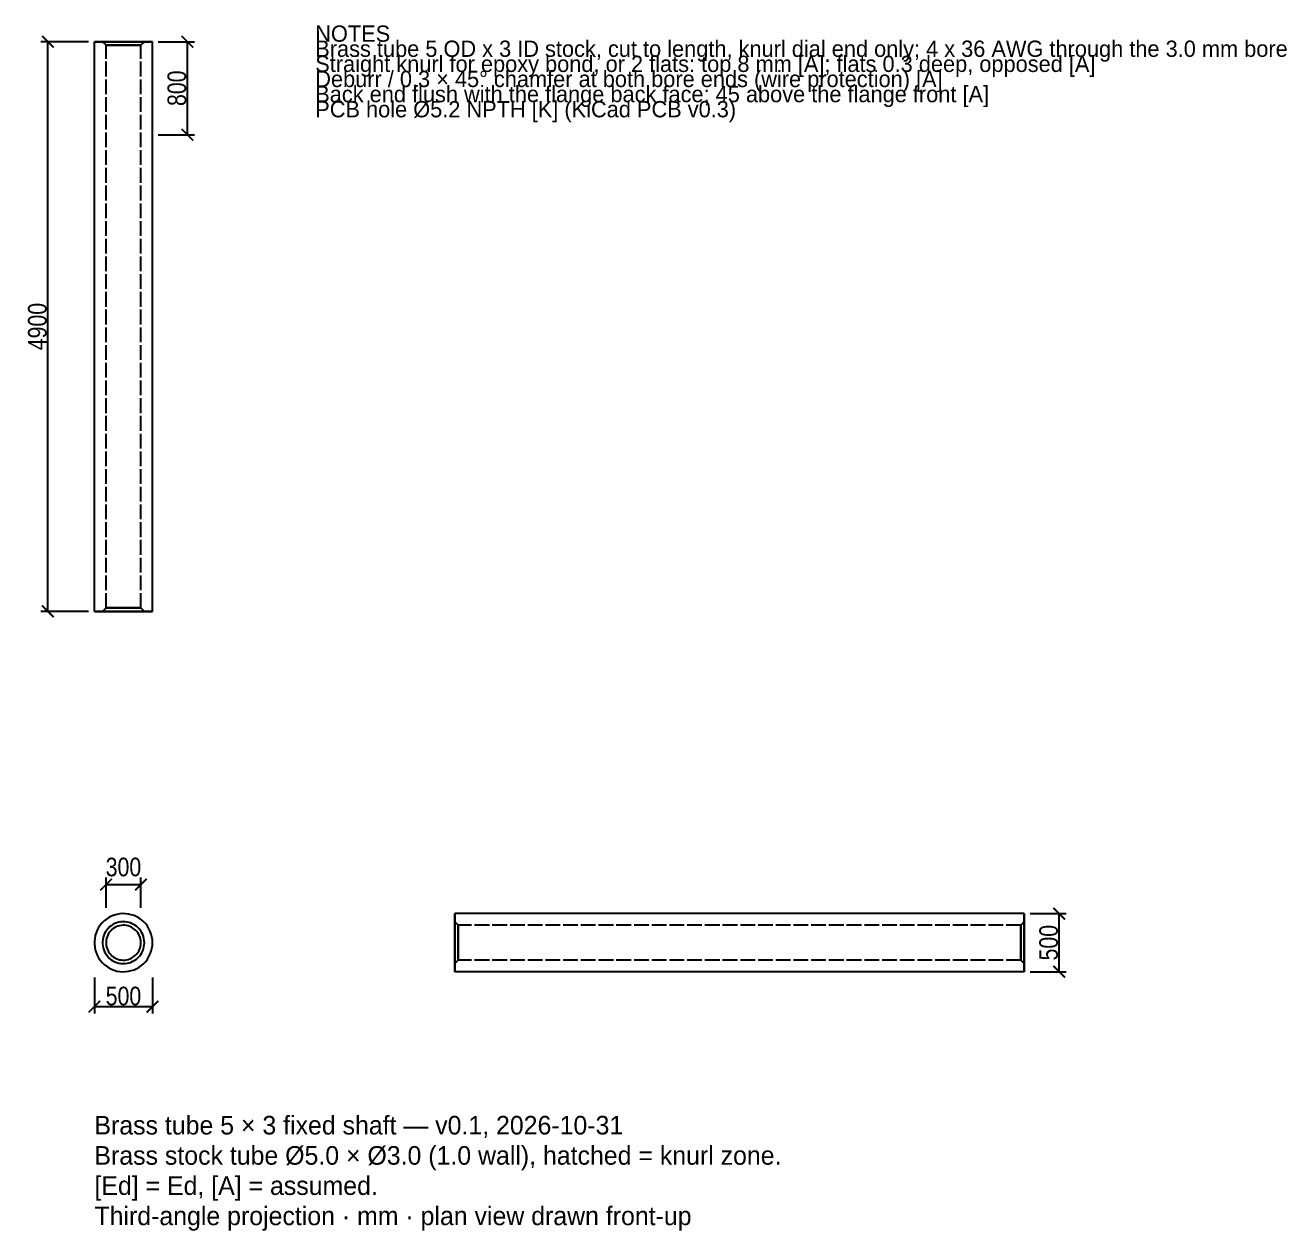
# Model space of a CAD drawing. Header units: millimetres. Extents: x -8 to 100, y -25 to 79.
import ezdxf

# ---------------------------------------------------------------- set-up
doc = ezdxf.new("R2010")
doc.units = ezdxf.units.MM
doc.linetypes.add('DASHED', pattern=[1.524, 1.27, -0.254])
for name, color, linetype in [('DIMS', 3, 'CONTINUOUS'), ('HIDDEN', 8, 'DASHED'), ('TEXT', 7, 'CONTINUOUS'), ('VISIBLE', 7, 'CONTINUOUS')]:
    doc.layers.add(name, color=color, linetype=linetype)
doc.styles.add('OpenSansCondensed-Light', font='OpenSansCondensed-Light.ttf')
doc.dimstyles.new('EZDXF', dxfattribs={"dimtxt": 0.25, "dimasz": 0.175, "dimexe": 0.375, "dimexo": 0.125, "dimgap": 0.1, "dimtad": 1, "dimlfac": 100, "dimzin": 12, "dimdsep": 46, "dimtxsty": 'OpenSansCondensed-Light', "dimblk": 'ARCHTICK', "dimcen": 2.5, "dimazin": 3, "dimtfac": 0.5, "dimtmove": 2, "dimatfit": 3})

# ---------------------------------------------------------------- blocks, each defined once
blk = doc.blocks.new('_ARCHTICK')
at = {"color": 0, "linetype": 'BYBLOCK', "const_width": 0.15}
blk.add_lwpolyline([(-0.5, -0.5), (0.5, 0.5)], dxfattribs=at)

msp = doc.modelspace()

# ---------------------------------------------------------------- linework, layer by layer
at = {"layer": 'HIDDEN'}
for points in [[(-2.5, 77.49922), (-2.42063, 77.49922), (-2.34127, 77.49922), (-2.2619, 77.49922), (-2.18254, 77.49922), (-2.10317, 77.49922), (-2.02381, 77.49922), (-1.94444, 77.49922), (-1.86508, 77.49922), (-1.78571, 77.49922), (-1.70635, 77.49922), (-1.62698, 77.49922), (-1.54762, 77.49922), (-1.46825, 77.49922), (-1.38889, 77.49922), (-1.30952, 77.49922), (-1.23016, 77.49922), (-1.15079, 77.49922), (-1.07143, 77.49922), (-0.99206, 77.49922), (-0.9127, 77.49922), (-0.83333, 77.49922), (-0.75397, 77.49922), (-0.6746, 77.49922), (-0.59524, 77.49922), (-0.51587, 77.49922), (-0.43651, 77.49922), (-0.35714, 77.49922), (-0.27778, 77.49922), (-0.19841, 77.49922), (-0.11905, 77.49922), (-0.03968, 77.49922), (0.03968, 77.49922), (0.11905, 77.49922), (0.19841, 77.49922), (0.27778, 77.49922), (0.35714, 77.49922), (0.43651, 77.49922), (0.51587, 77.49922), (0.59524, 77.49922), (0.6746, 77.49922), (0.75397, 77.49922), (0.83333, 77.49922), (0.9127, 77.49922), (0.99206, 77.49922), (1.07143, 77.49922), (1.15079, 77.49922), (1.23016, 77.49922), (1.30952, 77.49922), (1.38889, 77.49922), (1.46825, 77.49922), (1.54762, 77.49922), (1.62698, 77.49922), (1.70635, 77.49922), (1.78571, 77.49922), (1.86508, 77.49922), (1.94444, 77.49922), (2.02381, 77.49922), (2.10317, 77.49922), (2.18254, 77.49922), (2.2619, 77.49922), (2.34127, 77.49922), (2.42063, 77.49922), (2.5, 77.49922)], [(1.8, 77.49922), (1.74286, 77.49922), (1.68571, 77.49922), (1.62857, 77.49922), (1.57143, 77.49922), (1.51429, 77.49922), (1.45714, 77.49922), (1.4, 77.49922), (1.34286, 77.49922), (1.28571, 77.49922), (1.22857, 77.49922), (1.17143, 77.49922), (1.11429, 77.49922), (1.05714, 77.49922), (1, 77.49922), (0.94286, 77.49922), (0.88571, 77.49922), (0.82857, 77.49922), (0.77143, 77.49922), (0.71429, 77.49922), (0.65714, 77.49922), (0.6, 77.49922), (0.54286, 77.49922), (0.48571, 77.49922), (0.42857, 77.49922), (0.37143, 77.49922), (0.31429, 77.49922), (0.25714, 77.49922), (0.2, 77.49922), (0.14286, 77.49922), (0.08571, 77.49922), (0.02857, 77.49922), (-0.02857, 77.49922), (-0.08571, 77.49922), (-0.14286, 77.49922), (-0.2, 77.49922), (-0.25714, 77.49922), (-0.31429, 77.49922), (-0.37143, 77.49922), (-0.42857, 77.49922), (-0.48571, 77.49922), (-0.54286, 77.49922), (-0.6, 77.49922), (-0.65714, 77.49922), (-0.71429, 77.49922), (-0.77143, 77.49922), (-0.82857, 77.49922), (-0.88571, 77.49922), (-0.94286, 77.49922), (-1, 77.49922), (-1.05714, 77.49922), (-1.11429, 77.49922), (-1.17143, 77.49922), (-1.22857, 77.49922), (-1.28571, 77.49922), (-1.34286, 77.49922), (-1.4, 77.49922), (-1.45714, 77.49922), (-1.51429, 77.49922), (-1.57143, 77.49922), (-1.62857, 77.49922), (-1.68571, 77.49922), (-1.74286, 77.49922), (-1.8, 77.49922)], [(-1.8, 77.49922), (-1.74286, 77.49922), (-1.68571, 77.49922), (-1.62857, 77.49922), (-1.57143, 77.49922), (-1.51429, 77.49922), (-1.45714, 77.49922), (-1.4, 77.49922), (-1.34286, 77.49922), (-1.28571, 77.49922), (-1.22857, 77.49922), (-1.17143, 77.49922), (-1.11429, 77.49922), (-1.05714, 77.49922), (-1, 77.49922), (-0.94286, 77.49922), (-0.88571, 77.49922), (-0.82857, 77.49922), (-0.77143, 77.49922), (-0.71429, 77.49922), (-0.65714, 77.49922), (-0.6, 77.49922), (-0.54286, 77.49922), (-0.48571, 77.49922), (-0.42857, 77.49922), (-0.37143, 77.49922), (-0.31429, 77.49922), (-0.25714, 77.49922), (-0.2, 77.49922), (-0.14286, 77.49922), (-0.08571, 77.49922), (-0.02857, 77.49922), (0.02857, 77.49922), (0.08571, 77.49922), (0.14286, 77.49922), (0.2, 77.49922), (0.25714, 77.49922), (0.31429, 77.49922), (0.37143, 77.49922), (0.42857, 77.49922), (0.48571, 77.49922), (0.54286, 77.49922), (0.6, 77.49922), (0.65714, 77.49922), (0.71429, 77.49922), (0.77143, 77.49922), (0.82857, 77.49922), (0.88571, 77.49922), (0.94286, 77.49922), (1, 77.49922), (1.05714, 77.49922), (1.11429, 77.49922), (1.17143, 77.49922), (1.22857, 77.49922), (1.28571, 77.49922), (1.34286, 77.49922), (1.4, 77.49922), (1.45714, 77.49922), (1.51429, 77.49922), (1.57143, 77.49922), (1.62857, 77.49922), (1.68571, 77.49922), (1.74286, 77.49922), (1.8, 77.49922)], [(-1.5, 77.19922), (-1.8, 77.49922)], [(1.5, 77.19922), (1.45238, 77.19922), (1.40476, 77.19922), (1.35714, 77.19922), (1.30952, 77.19922), (1.2619, 77.19922), (1.21429, 77.19922), (1.16667, 77.19922), (1.11905, 77.19922), (1.07143, 77.19922), (1.02381, 77.19922), (0.97619, 77.19922), (0.92857, 77.19922), (0.88095, 77.19922), (0.83333, 77.19922), (0.78571, 77.19922), (0.7381, 77.19922), (0.69048, 77.19922), (0.64286, 77.19922), (0.59524, 77.19922), (0.54762, 77.19922), (0.5, 77.19922), (0.45238, 77.19922), (0.40476, 77.19922), (0.35714, 77.19922), (0.30952, 77.19922), (0.2619, 77.19922), (0.21429, 77.19922), (0.16667, 77.19922), (0.11905, 77.19922), (0.07143, 77.19922), (0.02381, 77.19922), (-0.02381, 77.19922), (-0.07143, 77.19922), (-0.11905, 77.19922), (-0.16667, 77.19922), (-0.21429, 77.19922), (-0.2619, 77.19922), (-0.30952, 77.19922), (-0.35714, 77.19922), (-0.40476, 77.19922), (-0.45238, 77.19922), (-0.5, 77.19922), (-0.54762, 77.19922), (-0.59524, 77.19922), (-0.64286, 77.19922), (-0.69048, 77.19922), (-0.7381, 77.19922), (-0.78571, 77.19922), (-0.83333, 77.19922), (-0.88095, 77.19922), (-0.92857, 77.19922), (-0.97619, 77.19922), (-1.02381, 77.19922), (-1.07143, 77.19922), (-1.11905, 77.19922), (-1.16667, 77.19922), (-1.21429, 77.19922), (-1.2619, 77.19922), (-1.30952, 77.19922), (-1.35714, 77.19922), (-1.40476, 77.19922), (-1.45238, 77.19922), (-1.5, 77.19922)], [(-1.5, 77.19922), (-1.45238, 77.19922), (-1.40476, 77.19922), (-1.35714, 77.19922), (-1.30952, 77.19922), (-1.2619, 77.19922), (-1.21429, 77.19922), (-1.16667, 77.19922), (-1.11905, 77.19922), (-1.07143, 77.19922), (-1.02381, 77.19922), (-0.97619, 77.19922), (-0.92857, 77.19922), (-0.88095, 77.19922), (-0.83333, 77.19922), (-0.78571, 77.19922), (-0.7381, 77.19922), (-0.69048, 77.19922), (-0.64286, 77.19922), (-0.59524, 77.19922), (-0.54762, 77.19922), (-0.5, 77.19922), (-0.45238, 77.19922), (-0.40476, 77.19922), (-0.35714, 77.19922), (-0.30952, 77.19922), (-0.2619, 77.19922), (-0.21429, 77.19922), (-0.16667, 77.19922), (-0.11905, 77.19922), (-0.07143, 77.19922), (-0.02381, 77.19922), (0.02381, 77.19922), (0.07143, 77.19922), (0.11905, 77.19922), (0.16667, 77.19922), (0.21429, 77.19922), (0.2619, 77.19922), (0.30952, 77.19922), (0.35714, 77.19922), (0.40476, 77.19922), (0.45238, 77.19922), (0.5, 77.19922), (0.54762, 77.19922), (0.59524, 77.19922), (0.64286, 77.19922), (0.69048, 77.19922), (0.7381, 77.19922), (0.78571, 77.19922), (0.83333, 77.19922), (0.88095, 77.19922), (0.92857, 77.19922), (0.97619, 77.19922), (1.02381, 77.19922), (1.07143, 77.19922), (1.11905, 77.19922), (1.16667, 77.19922), (1.21429, 77.19922), (1.2619, 77.19922), (1.30952, 77.19922), (1.35714, 77.19922), (1.40476, 77.19922), (1.45238, 77.19922), (1.5, 77.19922)], [(-1.5, 28.79922), (-1.5, 77.19922)], [(1.8, 77.49922), (1.5, 77.19922)], [(1.5, 28.79922), (1.5, 77.19922)], [(-2.5, 28.49922), (-2.42063, 28.49922), (-2.34127, 28.49922), (-2.2619, 28.49922), (-2.18254, 28.49922), (-2.10317, 28.49922), (-2.02381, 28.49922), (-1.94444, 28.49922), (-1.86508, 28.49922), (-1.78571, 28.49922), (-1.70635, 28.49922), (-1.62698, 28.49922), (-1.54762, 28.49922), (-1.46825, 28.49922), (-1.38889, 28.49922), (-1.30952, 28.49922), (-1.23016, 28.49922), (-1.15079, 28.49922), (-1.07143, 28.49922), (-0.99206, 28.49922), (-0.9127, 28.49922), (-0.83333, 28.49922), (-0.75397, 28.49922), (-0.6746, 28.49922), (-0.59524, 28.49922), (-0.51587, 28.49922), (-0.43651, 28.49922), (-0.35714, 28.49922), (-0.27778, 28.49922), (-0.19841, 28.49922), (-0.11905, 28.49922), (-0.03968, 28.49922), (0.03968, 28.49922), (0.11905, 28.49922), (0.19841, 28.49922), (0.27778, 28.49922), (0.35714, 28.49922), (0.43651, 28.49922), (0.51587, 28.49922), (0.59524, 28.49922), (0.6746, 28.49922), (0.75397, 28.49922), (0.83333, 28.49922), (0.9127, 28.49922), (0.99206, 28.49922), (1.07143, 28.49922), (1.15079, 28.49922), (1.23016, 28.49922), (1.30952, 28.49922), (1.38889, 28.49922), (1.46825, 28.49922), (1.54762, 28.49922), (1.62698, 28.49922), (1.70635, 28.49922), (1.78571, 28.49922), (1.86508, 28.49922), (1.94444, 28.49922), (2.02381, 28.49922), (2.10317, 28.49922), (2.18254, 28.49922), (2.2619, 28.49922), (2.34127, 28.49922), (2.42063, 28.49922), (2.5, 28.49922)], [(-1.5, 28.79922), (-1.8, 28.49922)], [(1.8, 28.49922), (1.74286, 28.49922), (1.68571, 28.49922), (1.62857, 28.49922), (1.57143, 28.49922), (1.51429, 28.49922), (1.45714, 28.49922), (1.4, 28.49922), (1.34286, 28.49922), (1.28571, 28.49922), (1.22857, 28.49922), (1.17143, 28.49922), (1.11429, 28.49922), (1.05714, 28.49922), (1, 28.49922), (0.94286, 28.49922), (0.88571, 28.49922), (0.82857, 28.49922), (0.77143, 28.49922), (0.71429, 28.49922), (0.65714, 28.49922), (0.6, 28.49922), (0.54286, 28.49922), (0.48571, 28.49922), (0.42857, 28.49922), (0.37143, 28.49922), (0.31429, 28.49922), (0.25714, 28.49922), (0.2, 28.49922), (0.14286, 28.49922), (0.08571, 28.49922), (0.02857, 28.49922), (-0.02857, 28.49922), (-0.08571, 28.49922), (-0.14286, 28.49922), (-0.2, 28.49922), (-0.25714, 28.49922), (-0.31429, 28.49922), (-0.37143, 28.49922), (-0.42857, 28.49922), (-0.48571, 28.49922), (-0.54286, 28.49922), (-0.6, 28.49922), (-0.65714, 28.49922), (-0.71429, 28.49922), (-0.77143, 28.49922), (-0.82857, 28.49922), (-0.88571, 28.49922), (-0.94286, 28.49922), (-1, 28.49922), (-1.05714, 28.49922), (-1.11429, 28.49922), (-1.17143, 28.49922), (-1.22857, 28.49922), (-1.28571, 28.49922), (-1.34286, 28.49922), (-1.4, 28.49922), (-1.45714, 28.49922), (-1.51429, 28.49922), (-1.57143, 28.49922), (-1.62857, 28.49922), (-1.68571, 28.49922), (-1.74286, 28.49922), (-1.8, 28.49922)], [(-1.8, 28.49922), (-1.74286, 28.49922), (-1.68571, 28.49922), (-1.62857, 28.49922), (-1.57143, 28.49922), (-1.51429, 28.49922), (-1.45714, 28.49922), (-1.4, 28.49922), (-1.34286, 28.49922), (-1.28571, 28.49922), (-1.22857, 28.49922), (-1.17143, 28.49922), (-1.11429, 28.49922), (-1.05714, 28.49922), (-1, 28.49922), (-0.94286, 28.49922), (-0.88571, 28.49922), (-0.82857, 28.49922), (-0.77143, 28.49922), (-0.71429, 28.49922), (-0.65714, 28.49922), (-0.6, 28.49922), (-0.54286, 28.49922), (-0.48571, 28.49922), (-0.42857, 28.49922), (-0.37143, 28.49922), (-0.31429, 28.49922), (-0.25714, 28.49922), (-0.2, 28.49922), (-0.14286, 28.49922), (-0.08571, 28.49922), (-0.02857, 28.49922), (0.02857, 28.49922), (0.08571, 28.49922), (0.14286, 28.49922), (0.2, 28.49922), (0.25714, 28.49922), (0.31429, 28.49922), (0.37143, 28.49922), (0.42857, 28.49922), (0.48571, 28.49922), (0.54286, 28.49922), (0.6, 28.49922), (0.65714, 28.49922), (0.71429, 28.49922), (0.77143, 28.49922), (0.82857, 28.49922), (0.88571, 28.49922), (0.94286, 28.49922), (1, 28.49922), (1.05714, 28.49922), (1.11429, 28.49922), (1.17143, 28.49922), (1.22857, 28.49922), (1.28571, 28.49922), (1.34286, 28.49922), (1.4, 28.49922), (1.45714, 28.49922), (1.51429, 28.49922), (1.57143, 28.49922), (1.62857, 28.49922), (1.68571, 28.49922), (1.74286, 28.49922), (1.8, 28.49922)], [(1.5, 28.79922), (1.45238, 28.79922), (1.40476, 28.79922), (1.35714, 28.79922), (1.30952, 28.79922), (1.2619, 28.79922), (1.21429, 28.79922), (1.16667, 28.79922), (1.11905, 28.79922), (1.07143, 28.79922), (1.02381, 28.79922), (0.97619, 28.79922), (0.92857, 28.79922), (0.88095, 28.79922), (0.83333, 28.79922), (0.78571, 28.79922), (0.7381, 28.79922), (0.69048, 28.79922), (0.64286, 28.79922), (0.59524, 28.79922), (0.54762, 28.79922), (0.5, 28.79922), (0.45238, 28.79922), (0.40476, 28.79922), (0.35714, 28.79922), (0.30952, 28.79922), (0.2619, 28.79922), (0.21429, 28.79922), (0.16667, 28.79922), (0.11905, 28.79922), (0.07143, 28.79922), (0.02381, 28.79922), (-0.02381, 28.79922), (-0.07143, 28.79922), (-0.11905, 28.79922), (-0.16667, 28.79922), (-0.21429, 28.79922), (-0.2619, 28.79922), (-0.30952, 28.79922), (-0.35714, 28.79922), (-0.40476, 28.79922), (-0.45238, 28.79922), (-0.5, 28.79922), (-0.54762, 28.79922), (-0.59524, 28.79922), (-0.64286, 28.79922), (-0.69048, 28.79922), (-0.7381, 28.79922), (-0.78571, 28.79922), (-0.83333, 28.79922), (-0.88095, 28.79922), (-0.92857, 28.79922), (-0.97619, 28.79922), (-1.02381, 28.79922), (-1.07143, 28.79922), (-1.11905, 28.79922), (-1.16667, 28.79922), (-1.21429, 28.79922), (-1.2619, 28.79922), (-1.30952, 28.79922), (-1.35714, 28.79922), (-1.40476, 28.79922), (-1.45238, 28.79922), (-1.5, 28.79922)], [(-1.5, 28.79922), (-1.45238, 28.79922), (-1.40476, 28.79922), (-1.35714, 28.79922), (-1.30952, 28.79922), (-1.2619, 28.79922), (-1.21429, 28.79922), (-1.16667, 28.79922), (-1.11905, 28.79922), (-1.07143, 28.79922), (-1.02381, 28.79922), (-0.97619, 28.79922), (-0.92857, 28.79922), (-0.88095, 28.79922), (-0.83333, 28.79922), (-0.78571, 28.79922), (-0.7381, 28.79922), (-0.69048, 28.79922), (-0.64286, 28.79922), (-0.59524, 28.79922), (-0.54762, 28.79922), (-0.5, 28.79922), (-0.45238, 28.79922), (-0.40476, 28.79922), (-0.35714, 28.79922), (-0.30952, 28.79922), (-0.2619, 28.79922), (-0.21429, 28.79922), (-0.16667, 28.79922), (-0.11905, 28.79922), (-0.07143, 28.79922), (-0.02381, 28.79922), (0.02381, 28.79922), (0.07143, 28.79922), (0.11905, 28.79922), (0.16667, 28.79922), (0.21429, 28.79922), (0.2619, 28.79922), (0.30952, 28.79922), (0.35714, 28.79922), (0.40476, 28.79922), (0.45238, 28.79922), (0.5, 28.79922), (0.54762, 28.79922), (0.59524, 28.79922), (0.64286, 28.79922), (0.69048, 28.79922), (0.7381, 28.79922), (0.78571, 28.79922), (0.83333, 28.79922), (0.88095, 28.79922), (0.92857, 28.79922), (0.97619, 28.79922), (1.02381, 28.79922), (1.07143, 28.79922), (1.11905, 28.79922), (1.16667, 28.79922), (1.21429, 28.79922), (1.2619, 28.79922), (1.30952, 28.79922), (1.35714, 28.79922), (1.40476, 28.79922), (1.45238, 28.79922), (1.5, 28.79922)], [(1.8, 28.49922), (1.5, 28.79922)], [(2.5, 0), (2.48758, 0.24892), (2.45043, 0.49537), (2.38893, 0.73689), (2.30369, 0.97109), (2.19555, 1.19563), (2.0656, 1.4083), (1.91511, 1.60697), (1.74559, 1.78967), (1.55872, 1.95458), (1.35637, 2.10006), (1.14053, 2.22468), (0.91335, 2.32718), (0.6771, 2.40656), (0.43412, 2.46202), (0.18683, 2.49301), (-0.06233, 2.49922), (-0.31086, 2.4806), (-0.5563, 2.43732), (-0.79622, 2.36982), (-1.02822, 2.27876), (-1.25, 2.16506), (-1.45936, 2.02985), (-1.65421, 1.87445), (-1.83263, 1.70043), (-1.99283, 1.50951), (-2.13323, 1.30359), (-2.25242, 1.08471), (-2.34923, 0.85505), (-2.42269, 0.61689), (-2.47208, 0.37261), (-2.49689, 0.12461), (-2.49689, -0.12461), (-2.47208, -0.37261), (-2.42269, -0.61689), (-2.34923, -0.85505), (-2.25242, -1.08471), (-2.13323, -1.30359), (-1.99283, -1.50951), (-1.83263, -1.70043), (-1.65421, -1.87445), (-1.45936, -2.02985), (-1.25, -2.16506), (-1.02822, -2.27876), (-0.79622, -2.36982), (-0.5563, -2.43732), (-0.31086, -2.4806), (-0.06233, -2.49922), (0.18683, -2.49301), (0.43412, -2.46202), (0.6771, -2.40656), (0.91335, -2.32718), (1.14053, -2.22468), (1.35637, -2.10006), (1.55872, -1.95458), (1.74559, -1.78967), (1.91511, -1.60697), (2.0656, -1.4083), (2.19555, -1.19563), (2.30369, -0.97109), (2.38893, -0.73689), (2.45043, -0.49537), (2.48758, -0.24892), (2.5, 0)], [(28.5, 2.5), (28.5, 2.42063), (28.5, 2.34127), (28.5, 2.2619), (28.5, 2.18254), (28.5, 2.10317), (28.5, 2.02381), (28.5, 1.94444), (28.5, 1.86508), (28.5, 1.78571), (28.5, 1.70635), (28.5, 1.62698), (28.5, 1.54762), (28.5, 1.46825), (28.5, 1.38889), (28.5, 1.30952), (28.5, 1.23016), (28.5, 1.15079), (28.5, 1.07143), (28.5, 0.99206), (28.5, 0.9127), (28.5, 0.83333), (28.5, 0.75397), (28.5, 0.6746), (28.5, 0.59524), (28.5, 0.51587), (28.5, 0.43651), (28.5, 0.35714), (28.5, 0.27778), (28.5, 0.19841), (28.5, 0.11905), (28.5, 0.03968), (28.5, -0.03968), (28.5, -0.11905), (28.5, -0.19841), (28.5, -0.27778), (28.5, -0.35714), (28.5, -0.43651), (28.5, -0.51587), (28.5, -0.59524), (28.5, -0.6746), (28.5, -0.75397), (28.5, -0.83333), (28.5, -0.9127), (28.5, -0.99206), (28.5, -1.07143), (28.5, -1.15079), (28.5, -1.23016), (28.5, -1.30952), (28.5, -1.38889), (28.5, -1.46825), (28.5, -1.54762), (28.5, -1.62698), (28.5, -1.70635), (28.5, -1.78571), (28.5, -1.86508), (28.5, -1.94444), (28.5, -2.02381), (28.5, -2.10317), (28.5, -2.18254), (28.5, -2.2619), (28.5, -2.34127), (28.5, -2.42063), (28.5, -2.5)], [(77.5, 2.5), (77.5, 2.42063), (77.5, 2.34127), (77.5, 2.2619), (77.5, 2.18254), (77.5, 2.10317), (77.5, 2.02381), (77.5, 1.94444), (77.5, 1.86508), (77.5, 1.78571), (77.5, 1.70635), (77.5, 1.62698), (77.5, 1.54762), (77.5, 1.46825), (77.5, 1.38889), (77.5, 1.30952), (77.5, 1.23016), (77.5, 1.15079), (77.5, 1.07143), (77.5, 0.99206), (77.5, 0.9127), (77.5, 0.83333), (77.5, 0.75397), (77.5, 0.6746), (77.5, 0.59524), (77.5, 0.51587), (77.5, 0.43651), (77.5, 0.35714), (77.5, 0.27778), (77.5, 0.19841), (77.5, 0.11905), (77.5, 0.03968), (77.5, -0.03968), (77.5, -0.11905), (77.5, -0.19841), (77.5, -0.27778), (77.5, -0.35714), (77.5, -0.43651), (77.5, -0.51587), (77.5, -0.59524), (77.5, -0.6746), (77.5, -0.75397), (77.5, -0.83333), (77.5, -0.9127), (77.5, -0.99206), (77.5, -1.07143), (77.5, -1.15079), (77.5, -1.23016), (77.5, -1.30952), (77.5, -1.38889), (77.5, -1.46825), (77.5, -1.54762), (77.5, -1.62698), (77.5, -1.70635), (77.5, -1.78571), (77.5, -1.86508), (77.5, -1.94444), (77.5, -2.02381), (77.5, -2.10317), (77.5, -2.18254), (77.5, -2.2619), (77.5, -2.34127), (77.5, -2.42063), (77.5, -2.5)], [(1.8, 0), (1.79106, 0.17922), (1.76431, 0.35666), (1.72003, 0.53056), (1.65866, 0.69918), (1.5808, 0.86086), (1.48723, 1.01398), (1.37888, 1.15702), (1.25683, 1.28856), (1.12228, 1.4073), (0.97658, 1.51205), (0.82118, 1.60177), (0.65761, 1.67557), (0.48751, 1.73272), (0.31257, 1.77265), (0.13451, 1.79497), (-0.04488, 1.79944), (-0.22382, 1.78603), (-0.40054, 1.75487), (-0.57328, 1.70627), (-0.74032, 1.64071), (-0.9, 1.55885), (-1.05074, 1.46149), (-1.19103, 1.34961), (-1.31949, 1.22431), (-1.43484, 1.08685), (-1.53592, 0.93858), (-1.62174, 0.78099), (-1.69145, 0.61564), (-1.74434, 0.44416), (-1.7799, 0.26828), (-1.79776, 0.08972), (-1.79776, -0.08972), (-1.7799, -0.26828), (-1.74434, -0.44416), (-1.69145, -0.61564), (-1.62174, -0.78099), (-1.53592, -0.93858), (-1.43484, -1.08685), (-1.31949, -1.22431), (-1.19103, -1.34961), (-1.05074, -1.46149), (-0.9, -1.55885), (-0.74032, -1.64071), (-0.57328, -1.70627), (-0.40054, -1.75487), (-0.22382, -1.78603), (-0.04488, -1.79944), (0.13451, -1.79497), (0.31257, -1.77265), (0.48751, -1.73272), (0.65761, -1.67557), (0.82118, -1.60177), (0.97658, -1.51205), (1.12228, -1.4073), (1.25683, -1.28856), (1.37888, -1.15702), (1.48723, -1.01398), (1.5808, -0.86086), (1.65866, -0.69918), (1.72003, -0.53056), (1.76431, -0.35666), (1.79106, -0.17922), (1.8, 0)], [(1.5, 0), (1.49255, 0.14935), (1.47026, 0.29722), (1.43336, 0.44213), (1.38221, 0.58265), (1.31733, 0.71738), (1.23936, 0.84498), (1.14907, 0.96418), (1.04736, 1.0738), (0.93523, 1.17275), (0.81382, 1.26004), (0.68432, 1.33481), (0.54801, 1.39631), (0.40626, 1.44394), (0.26047, 1.47721), (0.1121, 1.49581), (-0.0374, 1.49953), (-0.18652, 1.48836), (-0.33378, 1.46239), (-0.47773, 1.42189), (-0.61693, 1.36726), (-0.75, 1.29904), (-0.87562, 1.21791), (-0.99253, 1.12467), (-1.09958, 1.02026), (-1.1957, 0.90571), (-1.27994, 0.78215), (-1.35145, 0.65083), (-1.40954, 0.51303), (-1.45362, 0.37014), (-1.48325, 0.22356), (-1.49814, 0.07477), (-1.49814, -0.07477), (-1.48325, -0.22356), (-1.45362, -0.37014), (-1.40954, -0.51303), (-1.35145, -0.65083), (-1.27994, -0.78215), (-1.1957, -0.90571), (-1.09958, -1.02026), (-0.99253, -1.12467), (-0.87562, -1.21791), (-0.75, -1.29904), (-0.61693, -1.36726), (-0.47773, -1.42189), (-0.33378, -1.46239), (-0.18652, -1.48836), (-0.0374, -1.49953), (0.1121, -1.49581), (0.26047, -1.47721), (0.40626, -1.44394), (0.54801, -1.39631), (0.68432, -1.33481), (0.81382, -1.26004), (0.93523, -1.17275), (1.04736, -1.0738), (1.14907, -0.96418), (1.23936, -0.84498), (1.31733, -0.71738), (1.38221, -0.58265), (1.43336, -0.44213), (1.47026, -0.29722), (1.49255, -0.14935), (1.5, 0)], [(28.5, 0), (28.5, 0.02857), (28.5, 0.05714), (28.5, 0.08571), (28.5, 0.11429), (28.5, 0.14286), (28.5, 0.17143), (28.5, 0.2), (28.5, 0.22857), (28.5, 0.25714), (28.5, 0.28571), (28.5, 0.31429), (28.5, 0.34286), (28.5, 0.37143), (28.5, 0.4), (28.5, 0.42857), (28.5, 0.45714), (28.5, 0.48571), (28.5, 0.51429), (28.5, 0.54286), (28.5, 0.57143), (28.5, 0.6), (28.5, 0.62857), (28.5, 0.65714), (28.5, 0.68571), (28.5, 0.71429), (28.5, 0.74286), (28.5, 0.77143), (28.5, 0.8), (28.5, 0.82857), (28.5, 0.85714), (28.5, 0.88571), (28.5, 0.91429), (28.5, 0.94286), (28.5, 0.97143), (28.5, 1), (28.5, 1.02857), (28.5, 1.05714), (28.5, 1.08571), (28.5, 1.11429), (28.5, 1.14286), (28.5, 1.17143), (28.5, 1.2), (28.5, 1.22857), (28.5, 1.25714), (28.5, 1.28571), (28.5, 1.31429), (28.5, 1.34286), (28.5, 1.37143), (28.5, 1.4), (28.5, 1.42857), (28.5, 1.45714), (28.5, 1.48571), (28.5, 1.51429), (28.5, 1.54286), (28.5, 1.57143), (28.5, 1.6), (28.5, 1.62857), (28.5, 1.65714), (28.5, 1.68571), (28.5, 1.71429), (28.5, 1.74286), (28.5, 1.77143), (28.5, 1.8)], [(28.5, 1.8), (28.5, 1.74286), (28.5, 1.68571), (28.5, 1.62857), (28.5, 1.57143), (28.5, 1.51429), (28.5, 1.45714), (28.5, 1.4), (28.5, 1.34286), (28.5, 1.28571), (28.5, 1.22857), (28.5, 1.17143), (28.5, 1.11429), (28.5, 1.05714), (28.5, 1), (28.5, 0.94286), (28.5, 0.88571), (28.5, 0.82857), (28.5, 0.77143), (28.5, 0.71429), (28.5, 0.65714), (28.5, 0.6), (28.5, 0.54286), (28.5, 0.48571), (28.5, 0.42857), (28.5, 0.37143), (28.5, 0.31429), (28.5, 0.25714), (28.5, 0.2), (28.5, 0.14286), (28.5, 0.08571), (28.5, 0.02857), (28.5, -0.02857), (28.5, -0.08571), (28.5, -0.14286), (28.5, -0.2), (28.5, -0.25714), (28.5, -0.31429), (28.5, -0.37143), (28.5, -0.42857), (28.5, -0.48571), (28.5, -0.54286), (28.5, -0.6), (28.5, -0.65714), (28.5, -0.71429), (28.5, -0.77143), (28.5, -0.82857), (28.5, -0.88571), (28.5, -0.94286), (28.5, -1), (28.5, -1.05714), (28.5, -1.11429), (28.5, -1.17143), (28.5, -1.22857), (28.5, -1.28571), (28.5, -1.34286), (28.5, -1.4), (28.5, -1.45714), (28.5, -1.51429), (28.5, -1.57143), (28.5, -1.62857), (28.5, -1.68571), (28.5, -1.74286), (28.5, -1.8)], [(28.8, 1.5), (28.5, 1.8)], [(28.8, 0), (28.8, 0.02381), (28.8, 0.04762), (28.8, 0.07143), (28.8, 0.09524), (28.8, 0.11905), (28.8, 0.14286), (28.8, 0.16667), (28.8, 0.19048), (28.8, 0.21429), (28.8, 0.2381), (28.8, 0.2619), (28.8, 0.28571), (28.8, 0.30952), (28.8, 0.33333), (28.8, 0.35714), (28.8, 0.38095), (28.8, 0.40476), (28.8, 0.42857), (28.8, 0.45238), (28.8, 0.47619), (28.8, 0.5), (28.8, 0.52381), (28.8, 0.54762), (28.8, 0.57143), (28.8, 0.59524), (28.8, 0.61905), (28.8, 0.64286), (28.8, 0.66667), (28.8, 0.69048), (28.8, 0.71429), (28.8, 0.7381), (28.8, 0.7619), (28.8, 0.78571), (28.8, 0.80952), (28.8, 0.83333), (28.8, 0.85714), (28.8, 0.88095), (28.8, 0.90476), (28.8, 0.92857), (28.8, 0.95238), (28.8, 0.97619), (28.8, 1), (28.8, 1.02381), (28.8, 1.04762), (28.8, 1.07143), (28.8, 1.09524), (28.8, 1.11905), (28.8, 1.14286), (28.8, 1.16667), (28.8, 1.19048), (28.8, 1.21429), (28.8, 1.2381), (28.8, 1.2619), (28.8, 1.28571), (28.8, 1.30952), (28.8, 1.33333), (28.8, 1.35714), (28.8, 1.38095), (28.8, 1.40476), (28.8, 1.42857), (28.8, 1.45238), (28.8, 1.47619), (28.8, 1.5)], [(28.8, 1.5), (28.8, 1.45238), (28.8, 1.40476), (28.8, 1.35714), (28.8, 1.30952), (28.8, 1.2619), (28.8, 1.21429), (28.8, 1.16667), (28.8, 1.11905), (28.8, 1.07143), (28.8, 1.02381), (28.8, 0.97619), (28.8, 0.92857), (28.8, 0.88095), (28.8, 0.83333), (28.8, 0.78571), (28.8, 0.7381), (28.8, 0.69048), (28.8, 0.64286), (28.8, 0.59524), (28.8, 0.54762), (28.8, 0.5), (28.8, 0.45238), (28.8, 0.40476), (28.8, 0.35714), (28.8, 0.30952), (28.8, 0.2619), (28.8, 0.21429), (28.8, 0.16667), (28.8, 0.11905), (28.8, 0.07143), (28.8, 0.02381), (28.8, -0.02381), (28.8, -0.07143), (28.8, -0.11905), (28.8, -0.16667), (28.8, -0.21429), (28.8, -0.2619), (28.8, -0.30952), (28.8, -0.35714), (28.8, -0.40476), (28.8, -0.45238), (28.8, -0.5), (28.8, -0.54762), (28.8, -0.59524), (28.8, -0.64286), (28.8, -0.69048), (28.8, -0.7381), (28.8, -0.78571), (28.8, -0.83333), (28.8, -0.88095), (28.8, -0.92857), (28.8, -0.97619), (28.8, -1.02381), (28.8, -1.07143), (28.8, -1.11905), (28.8, -1.16667), (28.8, -1.21429), (28.8, -1.2619), (28.8, -1.30952), (28.8, -1.35714), (28.8, -1.40476), (28.8, -1.45238), (28.8, -1.5)], [(77.2, 1.5), (28.8, 1.5)], [(77.2, 1.5), (77.5, 1.8)], [(77.2, 0), (77.2, 0.02381), (77.2, 0.04762), (77.2, 0.07143), (77.2, 0.09524), (77.2, 0.11905), (77.2, 0.14286), (77.2, 0.16667), (77.2, 0.19048), (77.2, 0.21429), (77.2, 0.2381), (77.2, 0.2619), (77.2, 0.28571), (77.2, 0.30952), (77.2, 0.33333), (77.2, 0.35714), (77.2, 0.38095), (77.2, 0.40476), (77.2, 0.42857), (77.2, 0.45238), (77.2, 0.47619), (77.2, 0.5), (77.2, 0.52381), (77.2, 0.54762), (77.2, 0.57143), (77.2, 0.59524), (77.2, 0.61905), (77.2, 0.64286), (77.2, 0.66667), (77.2, 0.69048), (77.2, 0.71429), (77.2, 0.7381), (77.2, 0.7619), (77.2, 0.78571), (77.2, 0.80952), (77.2, 0.83333), (77.2, 0.85714), (77.2, 0.88095), (77.2, 0.90476), (77.2, 0.92857), (77.2, 0.95238), (77.2, 0.97619), (77.2, 1), (77.2, 1.02381), (77.2, 1.04762), (77.2, 1.07143), (77.2, 1.09524), (77.2, 1.11905), (77.2, 1.14286), (77.2, 1.16667), (77.2, 1.19048), (77.2, 1.21429), (77.2, 1.2381), (77.2, 1.2619), (77.2, 1.28571), (77.2, 1.30952), (77.2, 1.33333), (77.2, 1.35714), (77.2, 1.38095), (77.2, 1.40476), (77.2, 1.42857), (77.2, 1.45238), (77.2, 1.47619), (77.2, 1.5)], [(77.2, 1.5), (77.2, 1.45238), (77.2, 1.40476), (77.2, 1.35714), (77.2, 1.30952), (77.2, 1.2619), (77.2, 1.21429), (77.2, 1.16667), (77.2, 1.11905), (77.2, 1.07143), (77.2, 1.02381), (77.2, 0.97619), (77.2, 0.92857), (77.2, 0.88095), (77.2, 0.83333), (77.2, 0.78571), (77.2, 0.7381), (77.2, 0.69048), (77.2, 0.64286), (77.2, 0.59524), (77.2, 0.54762), (77.2, 0.5), (77.2, 0.45238), (77.2, 0.40476), (77.2, 0.35714), (77.2, 0.30952), (77.2, 0.2619), (77.2, 0.21429), (77.2, 0.16667), (77.2, 0.11905), (77.2, 0.07143), (77.2, 0.02381), (77.2, -0.02381), (77.2, -0.07143), (77.2, -0.11905), (77.2, -0.16667), (77.2, -0.21429), (77.2, -0.2619), (77.2, -0.30952), (77.2, -0.35714), (77.2, -0.40476), (77.2, -0.45238), (77.2, -0.5), (77.2, -0.54762), (77.2, -0.59524), (77.2, -0.64286), (77.2, -0.69048), (77.2, -0.7381), (77.2, -0.78571), (77.2, -0.83333), (77.2, -0.88095), (77.2, -0.92857), (77.2, -0.97619), (77.2, -1.02381), (77.2, -1.07143), (77.2, -1.11905), (77.2, -1.16667), (77.2, -1.21429), (77.2, -1.2619), (77.2, -1.30952), (77.2, -1.35714), (77.2, -1.40476), (77.2, -1.45238), (77.2, -1.5)], [(77.5, 0), (77.5, 0.02857), (77.5, 0.05714), (77.5, 0.08571), (77.5, 0.11429), (77.5, 0.14286), (77.5, 0.17143), (77.5, 0.2), (77.5, 0.22857), (77.5, 0.25714), (77.5, 0.28571), (77.5, 0.31429), (77.5, 0.34286), (77.5, 0.37143), (77.5, 0.4), (77.5, 0.42857), (77.5, 0.45714), (77.5, 0.48571), (77.5, 0.51429), (77.5, 0.54286), (77.5, 0.57143), (77.5, 0.6), (77.5, 0.62857), (77.5, 0.65714), (77.5, 0.68571), (77.5, 0.71429), (77.5, 0.74286), (77.5, 0.77143), (77.5, 0.8), (77.5, 0.82857), (77.5, 0.85714), (77.5, 0.88571), (77.5, 0.91429), (77.5, 0.94286), (77.5, 0.97143), (77.5, 1), (77.5, 1.02857), (77.5, 1.05714), (77.5, 1.08571), (77.5, 1.11429), (77.5, 1.14286), (77.5, 1.17143), (77.5, 1.2), (77.5, 1.22857), (77.5, 1.25714), (77.5, 1.28571), (77.5, 1.31429), (77.5, 1.34286), (77.5, 1.37143), (77.5, 1.4), (77.5, 1.42857), (77.5, 1.45714), (77.5, 1.48571), (77.5, 1.51429), (77.5, 1.54286), (77.5, 1.57143), (77.5, 1.6), (77.5, 1.62857), (77.5, 1.65714), (77.5, 1.68571), (77.5, 1.71429), (77.5, 1.74286), (77.5, 1.77143), (77.5, 1.8)], [(77.5, 1.8), (77.5, 1.74286), (77.5, 1.68571), (77.5, 1.62857), (77.5, 1.57143), (77.5, 1.51429), (77.5, 1.45714), (77.5, 1.4), (77.5, 1.34286), (77.5, 1.28571), (77.5, 1.22857), (77.5, 1.17143), (77.5, 1.11429), (77.5, 1.05714), (77.5, 1), (77.5, 0.94286), (77.5, 0.88571), (77.5, 0.82857), (77.5, 0.77143), (77.5, 0.71429), (77.5, 0.65714), (77.5, 0.6), (77.5, 0.54286), (77.5, 0.48571), (77.5, 0.42857), (77.5, 0.37143), (77.5, 0.31429), (77.5, 0.25714), (77.5, 0.2), (77.5, 0.14286), (77.5, 0.08571), (77.5, 0.02857), (77.5, -0.02857), (77.5, -0.08571), (77.5, -0.14286), (77.5, -0.2), (77.5, -0.25714), (77.5, -0.31429), (77.5, -0.37143), (77.5, -0.42857), (77.5, -0.48571), (77.5, -0.54286), (77.5, -0.6), (77.5, -0.65714), (77.5, -0.71429), (77.5, -0.77143), (77.5, -0.82857), (77.5, -0.88571), (77.5, -0.94286), (77.5, -1), (77.5, -1.05714), (77.5, -1.11429), (77.5, -1.17143), (77.5, -1.22857), (77.5, -1.28571), (77.5, -1.34286), (77.5, -1.4), (77.5, -1.45714), (77.5, -1.51429), (77.5, -1.57143), (77.5, -1.62857), (77.5, -1.68571), (77.5, -1.74286), (77.5, -1.8)], [(28.5, -1.8), (28.5, -1.77143), (28.5, -1.74286), (28.5, -1.71429), (28.5, -1.68571), (28.5, -1.65714), (28.5, -1.62857), (28.5, -1.6), (28.5, -1.57143), (28.5, -1.54286), (28.5, -1.51429), (28.5, -1.48571), (28.5, -1.45714), (28.5, -1.42857), (28.5, -1.4), (28.5, -1.37143), (28.5, -1.34286), (28.5, -1.31429), (28.5, -1.28571), (28.5, -1.25714), (28.5, -1.22857), (28.5, -1.2), (28.5, -1.17143), (28.5, -1.14286), (28.5, -1.11429), (28.5, -1.08571), (28.5, -1.05714), (28.5, -1.02857), (28.5, -1), (28.5, -0.97143), (28.5, -0.94286), (28.5, -0.91429), (28.5, -0.88571), (28.5, -0.85714), (28.5, -0.82857), (28.5, -0.8), (28.5, -0.77143), (28.5, -0.74286), (28.5, -0.71429), (28.5, -0.68571), (28.5, -0.65714), (28.5, -0.62857), (28.5, -0.6), (28.5, -0.57143), (28.5, -0.54286), (28.5, -0.51429), (28.5, -0.48571), (28.5, -0.45714), (28.5, -0.42857), (28.5, -0.4), (28.5, -0.37143), (28.5, -0.34286), (28.5, -0.31429), (28.5, -0.28571), (28.5, -0.25714), (28.5, -0.22857), (28.5, -0.2), (28.5, -0.17143), (28.5, -0.14286), (28.5, -0.11429), (28.5, -0.08571), (28.5, -0.05714), (28.5, -0.02857), (28.5, 0)], [(28.8, -1.5), (28.8, -1.47619), (28.8, -1.45238), (28.8, -1.42857), (28.8, -1.40476), (28.8, -1.38095), (28.8, -1.35714), (28.8, -1.33333), (28.8, -1.30952), (28.8, -1.28571), (28.8, -1.2619), (28.8, -1.2381), (28.8, -1.21429), (28.8, -1.19048), (28.8, -1.16667), (28.8, -1.14286), (28.8, -1.11905), (28.8, -1.09524), (28.8, -1.07143), (28.8, -1.04762), (28.8, -1.02381), (28.8, -1), (28.8, -0.97619), (28.8, -0.95238), (28.8, -0.92857), (28.8, -0.90476), (28.8, -0.88095), (28.8, -0.85714), (28.8, -0.83333), (28.8, -0.80952), (28.8, -0.78571), (28.8, -0.7619), (28.8, -0.7381), (28.8, -0.71429), (28.8, -0.69048), (28.8, -0.66667), (28.8, -0.64286), (28.8, -0.61905), (28.8, -0.59524), (28.8, -0.57143), (28.8, -0.54762), (28.8, -0.52381), (28.8, -0.5), (28.8, -0.47619), (28.8, -0.45238), (28.8, -0.42857), (28.8, -0.40476), (28.8, -0.38095), (28.8, -0.35714), (28.8, -0.33333), (28.8, -0.30952), (28.8, -0.28571), (28.8, -0.2619), (28.8, -0.2381), (28.8, -0.21429), (28.8, -0.19048), (28.8, -0.16667), (28.8, -0.14286), (28.8, -0.11905), (28.8, -0.09524), (28.8, -0.07143), (28.8, -0.04762), (28.8, -0.02381), (28.8, 0)], [(77.2, -1.5), (77.2, -1.47619), (77.2, -1.45238), (77.2, -1.42857), (77.2, -1.40476), (77.2, -1.38095), (77.2, -1.35714), (77.2, -1.33333), (77.2, -1.30952), (77.2, -1.28571), (77.2, -1.2619), (77.2, -1.2381), (77.2, -1.21429), (77.2, -1.19048), (77.2, -1.16667), (77.2, -1.14286), (77.2, -1.11905), (77.2, -1.09524), (77.2, -1.07143), (77.2, -1.04762), (77.2, -1.02381), (77.2, -1), (77.2, -0.97619), (77.2, -0.95238), (77.2, -0.92857), (77.2, -0.90476), (77.2, -0.88095), (77.2, -0.85714), (77.2, -0.83333), (77.2, -0.80952), (77.2, -0.78571), (77.2, -0.7619), (77.2, -0.7381), (77.2, -0.71429), (77.2, -0.69048), (77.2, -0.66667), (77.2, -0.64286), (77.2, -0.61905), (77.2, -0.59524), (77.2, -0.57143), (77.2, -0.54762), (77.2, -0.52381), (77.2, -0.5), (77.2, -0.47619), (77.2, -0.45238), (77.2, -0.42857), (77.2, -0.40476), (77.2, -0.38095), (77.2, -0.35714), (77.2, -0.33333), (77.2, -0.30952), (77.2, -0.28571), (77.2, -0.2619), (77.2, -0.2381), (77.2, -0.21429), (77.2, -0.19048), (77.2, -0.16667), (77.2, -0.14286), (77.2, -0.11905), (77.2, -0.09524), (77.2, -0.07143), (77.2, -0.04762), (77.2, -0.02381), (77.2, 0)], [(77.5, -1.8), (77.5, -1.77143), (77.5, -1.74286), (77.5, -1.71429), (77.5, -1.68571), (77.5, -1.65714), (77.5, -1.62857), (77.5, -1.6), (77.5, -1.57143), (77.5, -1.54286), (77.5, -1.51429), (77.5, -1.48571), (77.5, -1.45714), (77.5, -1.42857), (77.5, -1.4), (77.5, -1.37143), (77.5, -1.34286), (77.5, -1.31429), (77.5, -1.28571), (77.5, -1.25714), (77.5, -1.22857), (77.5, -1.2), (77.5, -1.17143), (77.5, -1.14286), (77.5, -1.11429), (77.5, -1.08571), (77.5, -1.05714), (77.5, -1.02857), (77.5, -1), (77.5, -0.97143), (77.5, -0.94286), (77.5, -0.91429), (77.5, -0.88571), (77.5, -0.85714), (77.5, -0.82857), (77.5, -0.8), (77.5, -0.77143), (77.5, -0.74286), (77.5, -0.71429), (77.5, -0.68571), (77.5, -0.65714), (77.5, -0.62857), (77.5, -0.6), (77.5, -0.57143), (77.5, -0.54286), (77.5, -0.51429), (77.5, -0.48571), (77.5, -0.45714), (77.5, -0.42857), (77.5, -0.4), (77.5, -0.37143), (77.5, -0.34286), (77.5, -0.31429), (77.5, -0.28571), (77.5, -0.25714), (77.5, -0.22857), (77.5, -0.2), (77.5, -0.17143), (77.5, -0.14286), (77.5, -0.11429), (77.5, -0.08571), (77.5, -0.05714), (77.5, -0.02857), (77.5, 0)], [(28.8, -1.5), (28.5, -1.8)], [(77.2, -1.5), (28.8, -1.5)], [(77.2, -1.5), (77.5, -1.8)]]:
    msp.add_lwpolyline(points, dxfattribs=at)
at = {"layer": 'VISIBLE'}
for points in [[(2.5, 77.49922), (2.42063, 77.49922), (2.34127, 77.49922), (2.2619, 77.49922), (2.18254, 77.49922), (2.10317, 77.49922), (2.02381, 77.49922), (1.94444, 77.49922), (1.86508, 77.49922), (1.78571, 77.49922), (1.70635, 77.49922), (1.62698, 77.49922), (1.54762, 77.49922), (1.46825, 77.49922), (1.38889, 77.49922), (1.30952, 77.49922), (1.23016, 77.49922), (1.15079, 77.49922), (1.07143, 77.49922), (0.99206, 77.49922), (0.9127, 77.49922), (0.83333, 77.49922), (0.75397, 77.49922), (0.6746, 77.49922), (0.59524, 77.49922), (0.51587, 77.49922), (0.43651, 77.49922), (0.35714, 77.49922), (0.27778, 77.49922), (0.19841, 77.49922), (0.11905, 77.49922), (0.03968, 77.49922), (-0.03968, 77.49922), (-0.11905, 77.49922), (-0.19841, 77.49922), (-0.27778, 77.49922), (-0.35714, 77.49922), (-0.43651, 77.49922), (-0.51587, 77.49922), (-0.59524, 77.49922), (-0.6746, 77.49922), (-0.75397, 77.49922), (-0.83333, 77.49922), (-0.9127, 77.49922), (-0.99206, 77.49922), (-1.07143, 77.49922), (-1.15079, 77.49922), (-1.23016, 77.49922), (-1.30952, 77.49922), (-1.38889, 77.49922), (-1.46825, 77.49922), (-1.54762, 77.49922), (-1.62698, 77.49922), (-1.70635, 77.49922), (-1.78571, 77.49922), (-1.86508, 77.49922), (-1.94444, 77.49922), (-2.02381, 77.49922), (-2.10317, 77.49922), (-2.18254, 77.49922), (-2.2619, 77.49922), (-2.34127, 77.49922), (-2.42063, 77.49922), (-2.5, 77.49922)], [(-2.5, 28.49922), (-2.5, 77.49922)], [(2.5, 28.49922), (2.5, 77.49922)], [(2.5, 28.49922), (2.42063, 28.49922), (2.34127, 28.49922), (2.2619, 28.49922), (2.18254, 28.49922), (2.10317, 28.49922), (2.02381, 28.49922), (1.94444, 28.49922), (1.86508, 28.49922), (1.78571, 28.49922), (1.70635, 28.49922), (1.62698, 28.49922), (1.54762, 28.49922), (1.46825, 28.49922), (1.38889, 28.49922), (1.30952, 28.49922), (1.23016, 28.49922), (1.15079, 28.49922), (1.07143, 28.49922), (0.99206, 28.49922), (0.9127, 28.49922), (0.83333, 28.49922), (0.75397, 28.49922), (0.6746, 28.49922), (0.59524, 28.49922), (0.51587, 28.49922), (0.43651, 28.49922), (0.35714, 28.49922), (0.27778, 28.49922), (0.19841, 28.49922), (0.11905, 28.49922), (0.03968, 28.49922), (-0.03968, 28.49922), (-0.11905, 28.49922), (-0.19841, 28.49922), (-0.27778, 28.49922), (-0.35714, 28.49922), (-0.43651, 28.49922), (-0.51587, 28.49922), (-0.59524, 28.49922), (-0.6746, 28.49922), (-0.75397, 28.49922), (-0.83333, 28.49922), (-0.9127, 28.49922), (-0.99206, 28.49922), (-1.07143, 28.49922), (-1.15079, 28.49922), (-1.23016, 28.49922), (-1.30952, 28.49922), (-1.38889, 28.49922), (-1.46825, 28.49922), (-1.54762, 28.49922), (-1.62698, 28.49922), (-1.70635, 28.49922), (-1.78571, 28.49922), (-1.86508, 28.49922), (-1.94444, 28.49922), (-2.02381, 28.49922), (-2.10317, 28.49922), (-2.18254, 28.49922), (-2.2619, 28.49922), (-2.34127, 28.49922), (-2.42063, 28.49922), (-2.5, 28.49922)], [(2.5, 0), (2.48758, 0.24892), (2.45043, 0.49537), (2.38893, 0.73689), (2.30369, 0.97109), (2.19555, 1.19563), (2.0656, 1.4083), (1.91511, 1.60697), (1.74559, 1.78967), (1.55872, 1.95458), (1.35637, 2.10006), (1.14053, 2.22468), (0.91335, 2.32718), (0.6771, 2.40656), (0.43412, 2.46202), (0.18683, 2.49301), (-0.06233, 2.49922), (-0.31086, 2.4806), (-0.5563, 2.43732), (-0.79622, 2.36982), (-1.02822, 2.27876), (-1.25, 2.16506), (-1.45936, 2.02985), (-1.65421, 1.87445), (-1.83263, 1.70043), (-1.99283, 1.50951), (-2.13323, 1.30359), (-2.25242, 1.08471), (-2.34923, 0.85505), (-2.42269, 0.61689), (-2.47208, 0.37261), (-2.49689, 0.12461), (-2.49689, -0.12461), (-2.47208, -0.37261), (-2.42269, -0.61689), (-2.34923, -0.85505), (-2.25242, -1.08471), (-2.13323, -1.30359), (-1.99283, -1.50951), (-1.83263, -1.70043), (-1.65421, -1.87445), (-1.45936, -2.02985), (-1.25, -2.16506), (-1.02822, -2.27876), (-0.79622, -2.36982), (-0.5563, -2.43732), (-0.31086, -2.4806), (-0.06233, -2.49922), (0.18683, -2.49301), (0.43412, -2.46202), (0.6771, -2.40656), (0.91335, -2.32718), (1.14053, -2.22468), (1.35637, -2.10006), (1.55872, -1.95458), (1.74559, -1.78967), (1.91511, -1.60697), (2.0656, -1.4083), (2.19555, -1.19563), (2.30369, -0.97109), (2.38893, -0.73689), (2.45043, -0.49537), (2.48758, -0.24892), (2.5, 0)], [(28.5, 0), (28.5, 0.03968), (28.5, 0.07937), (28.5, 0.11905), (28.5, 0.15873), (28.5, 0.19841), (28.5, 0.2381), (28.5, 0.27778), (28.5, 0.31746), (28.5, 0.35714), (28.5, 0.39683), (28.5, 0.43651), (28.5, 0.47619), (28.5, 0.51587), (28.5, 0.55556), (28.5, 0.59524), (28.5, 0.63492), (28.5, 0.6746), (28.5, 0.71429), (28.5, 0.75397), (28.5, 0.79365), (28.5, 0.83333), (28.5, 0.87302), (28.5, 0.9127), (28.5, 0.95238), (28.5, 0.99206), (28.5, 1.03175), (28.5, 1.07143), (28.5, 1.11111), (28.5, 1.15079), (28.5, 1.19048), (28.5, 1.23016), (28.5, 1.26984), (28.5, 1.30952), (28.5, 1.34921), (28.5, 1.38889), (28.5, 1.42857), (28.5, 1.46825), (28.5, 1.50794), (28.5, 1.54762), (28.5, 1.5873), (28.5, 1.62698), (28.5, 1.66667), (28.5, 1.70635), (28.5, 1.74603), (28.5, 1.78571), (28.5, 1.8254), (28.5, 1.86508), (28.5, 1.90476), (28.5, 1.94444), (28.5, 1.98413), (28.5, 2.02381), (28.5, 2.06349), (28.5, 2.10317), (28.5, 2.14286), (28.5, 2.18254), (28.5, 2.22222), (28.5, 2.2619), (28.5, 2.30159), (28.5, 2.34127), (28.5, 2.38095), (28.5, 2.42063), (28.5, 2.46032), (28.5, 2.5)], [(77.5, 2.5), (28.5, 2.5)], [(77.5, 0), (77.5, 0.03968), (77.5, 0.07937), (77.5, 0.11905), (77.5, 0.15873), (77.5, 0.19841), (77.5, 0.2381), (77.5, 0.27778), (77.5, 0.31746), (77.5, 0.35714), (77.5, 0.39683), (77.5, 0.43651), (77.5, 0.47619), (77.5, 0.51587), (77.5, 0.55556), (77.5, 0.59524), (77.5, 0.63492), (77.5, 0.6746), (77.5, 0.71429), (77.5, 0.75397), (77.5, 0.79365), (77.5, 0.83333), (77.5, 0.87302), (77.5, 0.9127), (77.5, 0.95238), (77.5, 0.99206), (77.5, 1.03175), (77.5, 1.07143), (77.5, 1.11111), (77.5, 1.15079), (77.5, 1.19048), (77.5, 1.23016), (77.5, 1.26984), (77.5, 1.30952), (77.5, 1.34921), (77.5, 1.38889), (77.5, 1.42857), (77.5, 1.46825), (77.5, 1.50794), (77.5, 1.54762), (77.5, 1.5873), (77.5, 1.62698), (77.5, 1.66667), (77.5, 1.70635), (77.5, 1.74603), (77.5, 1.78571), (77.5, 1.8254), (77.5, 1.86508), (77.5, 1.90476), (77.5, 1.94444), (77.5, 1.98413), (77.5, 2.02381), (77.5, 2.06349), (77.5, 2.10317), (77.5, 2.14286), (77.5, 2.18254), (77.5, 2.22222), (77.5, 2.2619), (77.5, 2.30159), (77.5, 2.34127), (77.5, 2.38095), (77.5, 2.42063), (77.5, 2.46032), (77.5, 2.5)], [(1.8, 0), (1.79106, 0.17922), (1.76431, 0.35666), (1.72003, 0.53056), (1.65866, 0.69918), (1.5808, 0.86086), (1.48723, 1.01398), (1.37888, 1.15702), (1.25683, 1.28856), (1.12228, 1.4073), (0.97658, 1.51205), (0.82118, 1.60177), (0.65761, 1.67557), (0.48751, 1.73272), (0.31257, 1.77265), (0.13451, 1.79497), (-0.04488, 1.79944), (-0.22382, 1.78603), (-0.40054, 1.75487), (-0.57328, 1.70627), (-0.74032, 1.64071), (-0.9, 1.55885), (-1.05074, 1.46149), (-1.19103, 1.34961), (-1.31949, 1.22431), (-1.43484, 1.08685), (-1.53592, 0.93858), (-1.62174, 0.78099), (-1.69145, 0.61564), (-1.74434, 0.44416), (-1.7799, 0.26828), (-1.79776, 0.08972), (-1.79776, -0.08972), (-1.7799, -0.26828), (-1.74434, -0.44416), (-1.69145, -0.61564), (-1.62174, -0.78099), (-1.53592, -0.93858), (-1.43484, -1.08685), (-1.31949, -1.22431), (-1.19103, -1.34961), (-1.05074, -1.46149), (-0.9, -1.55885), (-0.74032, -1.64071), (-0.57328, -1.70627), (-0.40054, -1.75487), (-0.22382, -1.78603), (-0.04488, -1.79944), (0.13451, -1.79497), (0.31257, -1.77265), (0.48751, -1.73272), (0.65761, -1.67557), (0.82118, -1.60177), (0.97658, -1.51205), (1.12228, -1.4073), (1.25683, -1.28856), (1.37888, -1.15702), (1.48723, -1.01398), (1.5808, -0.86086), (1.65866, -0.69918), (1.72003, -0.53056), (1.76431, -0.35666), (1.79106, -0.17922), (1.8, 0)], [(1.5, 0), (1.49255, 0.14935), (1.47026, 0.29722), (1.43336, 0.44213), (1.38221, 0.58265), (1.31733, 0.71738), (1.23936, 0.84498), (1.14907, 0.96418), (1.04736, 1.0738), (0.93523, 1.17275), (0.81382, 1.26004), (0.68432, 1.33481), (0.54801, 1.39631), (0.40626, 1.44394), (0.26047, 1.47721), (0.1121, 1.49581), (-0.0374, 1.49953), (-0.18652, 1.48836), (-0.33378, 1.46239), (-0.47773, 1.42189), (-0.61693, 1.36726), (-0.75, 1.29904), (-0.87562, 1.21791), (-0.99253, 1.12467), (-1.09958, 1.02026), (-1.1957, 0.90571), (-1.27994, 0.78215), (-1.35145, 0.65083), (-1.40954, 0.51303), (-1.45362, 0.37014), (-1.48325, 0.22356), (-1.49814, 0.07477), (-1.49814, -0.07477), (-1.48325, -0.22356), (-1.45362, -0.37014), (-1.40954, -0.51303), (-1.35145, -0.65083), (-1.27994, -0.78215), (-1.1957, -0.90571), (-1.09958, -1.02026), (-0.99253, -1.12467), (-0.87562, -1.21791), (-0.75, -1.29904), (-0.61693, -1.36726), (-0.47773, -1.42189), (-0.33378, -1.46239), (-0.18652, -1.48836), (-0.0374, -1.49953), (0.1121, -1.49581), (0.26047, -1.47721), (0.40626, -1.44394), (0.54801, -1.39631), (0.68432, -1.33481), (0.81382, -1.26004), (0.93523, -1.17275), (1.04736, -1.0738), (1.14907, -0.96418), (1.23936, -0.84498), (1.31733, -0.71738), (1.38221, -0.58265), (1.43336, -0.44213), (1.47026, -0.29722), (1.49255, -0.14935), (1.5, 0)], [(28.5, -2.5), (28.5, -2.46032), (28.5, -2.42063), (28.5, -2.38095), (28.5, -2.34127), (28.5, -2.30159), (28.5, -2.2619), (28.5, -2.22222), (28.5, -2.18254), (28.5, -2.14286), (28.5, -2.10317), (28.5, -2.06349), (28.5, -2.02381), (28.5, -1.98413), (28.5, -1.94444), (28.5, -1.90476), (28.5, -1.86508), (28.5, -1.8254), (28.5, -1.78571), (28.5, -1.74603), (28.5, -1.70635), (28.5, -1.66667), (28.5, -1.62698), (28.5, -1.5873), (28.5, -1.54762), (28.5, -1.50794), (28.5, -1.46825), (28.5, -1.42857), (28.5, -1.38889), (28.5, -1.34921), (28.5, -1.30952), (28.5, -1.26984), (28.5, -1.23016), (28.5, -1.19048), (28.5, -1.15079), (28.5, -1.11111), (28.5, -1.07143), (28.5, -1.03175), (28.5, -0.99206), (28.5, -0.95238), (28.5, -0.9127), (28.5, -0.87302), (28.5, -0.83333), (28.5, -0.79365), (28.5, -0.75397), (28.5, -0.71429), (28.5, -0.6746), (28.5, -0.63492), (28.5, -0.59524), (28.5, -0.55556), (28.5, -0.51587), (28.5, -0.47619), (28.5, -0.43651), (28.5, -0.39683), (28.5, -0.35714), (28.5, -0.31746), (28.5, -0.27778), (28.5, -0.2381), (28.5, -0.19841), (28.5, -0.15873), (28.5, -0.11905), (28.5, -0.07937), (28.5, -0.03968), (28.5, 0)], [(77.5, -2.5), (77.5, -2.46032), (77.5, -2.42063), (77.5, -2.38095), (77.5, -2.34127), (77.5, -2.30159), (77.5, -2.2619), (77.5, -2.22222), (77.5, -2.18254), (77.5, -2.14286), (77.5, -2.10317), (77.5, -2.06349), (77.5, -2.02381), (77.5, -1.98413), (77.5, -1.94444), (77.5, -1.90476), (77.5, -1.86508), (77.5, -1.8254), (77.5, -1.78571), (77.5, -1.74603), (77.5, -1.70635), (77.5, -1.66667), (77.5, -1.62698), (77.5, -1.5873), (77.5, -1.54762), (77.5, -1.50794), (77.5, -1.46825), (77.5, -1.42857), (77.5, -1.38889), (77.5, -1.34921), (77.5, -1.30952), (77.5, -1.26984), (77.5, -1.23016), (77.5, -1.19048), (77.5, -1.15079), (77.5, -1.11111), (77.5, -1.07143), (77.5, -1.03175), (77.5, -0.99206), (77.5, -0.95238), (77.5, -0.9127), (77.5, -0.87302), (77.5, -0.83333), (77.5, -0.79365), (77.5, -0.75397), (77.5, -0.71429), (77.5, -0.6746), (77.5, -0.63492), (77.5, -0.59524), (77.5, -0.55556), (77.5, -0.51587), (77.5, -0.47619), (77.5, -0.43651), (77.5, -0.39683), (77.5, -0.35714), (77.5, -0.31746), (77.5, -0.27778), (77.5, -0.2381), (77.5, -0.19841), (77.5, -0.15873), (77.5, -0.11905), (77.5, -0.07937), (77.5, -0.03968), (77.5, 0)], [(77.5, -2.5), (28.5, -2.5)]]:
    msp.add_lwpolyline(points, dxfattribs=at)

# ---------------------------------------------------------------- texts
at = {"layer": 'TEXT'}
for s, height, p in [('NOTES', 1.4, (16.5, 77.49922)), ('Brass tube 5 OD x 3 ID stock, cut to length, knurl dial end only; 4 x 36 AWG through the 3.0 mm bore', 1.4, (16.5, 76.19922)), ('Straight knurl for epoxy bond, or 2 flats: top 8 mm [A]; flats 0.3 deep, opposed [A]', 1.4, (16.5, 74.89922)), ('Deburr / 0.3 × 45° chamfer at both bore ends (wire protection) [A]', 1.4, (16.5, 73.59922)), ('Back end flush with the flange back face; 45 above the flange front [A]', 1.4, (16.5, 72.29922)), ('PCB hole Ø5.2 NPTH [K] (KiCad PCB v0.3)', 1.4, (16.5, 70.99922)), ('Brass tube 5 × 3 fixed shaft — v0.1, 2026-10-31', 1.6, (-2.49689, -16.49922)), ('Brass stock tube Ø5.0 × Ø3.0 (1.0 wall), hatched = knurl zone.', 1.6, (-2.49689, -19.09922)), ('[Ed] = Ed, [A] = assumed.', 1.6, (-2.49689, -21.69922)), ('Third-angle projection · mm · plan view drawn front-up', 1.6, (-2.49689, -24.29922))]:
    msp.add_text(s, height=height, dxfattribs=at).set_placement(p)

# ---------------------------------------------------------------- dimensions: what is measured, and where the dimension line sits
at = {"layer": 'DIMS'}
for base, p1, p2 in [((-6.5, 28.49922), (-2.5, 28.49922), (-2.5, 77.49922)), ((5.5, 69.49922), (2.5, 69.49922), (2.5, 77.49922)), ((80.5, -2.5), (77.5, -2.5), (77.5, 2.5))]:
    msp.add_linear_dim(base=base, p1=p1, p2=p2, angle=90, dimstyle='EZDXF', override={"dimtxt": 1.6, "dimasz": 1, "dimexe": 0.6, "dimexo": 0.5, "dimdec": 2}, dxfattribs=at).render()
for base, p1, p2 in [((-1.5, 5), (-1.5, 2.5), (1.5, 2.5)), ((-2.5, -5.5), (-2.5, -2.5), (2.5, -2.5))]:
    msp.add_linear_dim(base=base, p1=p1, p2=p2, dimstyle='EZDXF', override={"dimtxt": 1.6, "dimasz": 1, "dimexe": 0.6, "dimexo": 0.5, "dimdec": 2}, dxfattribs=at).render()

doc.saveas('drawing.dxf')
